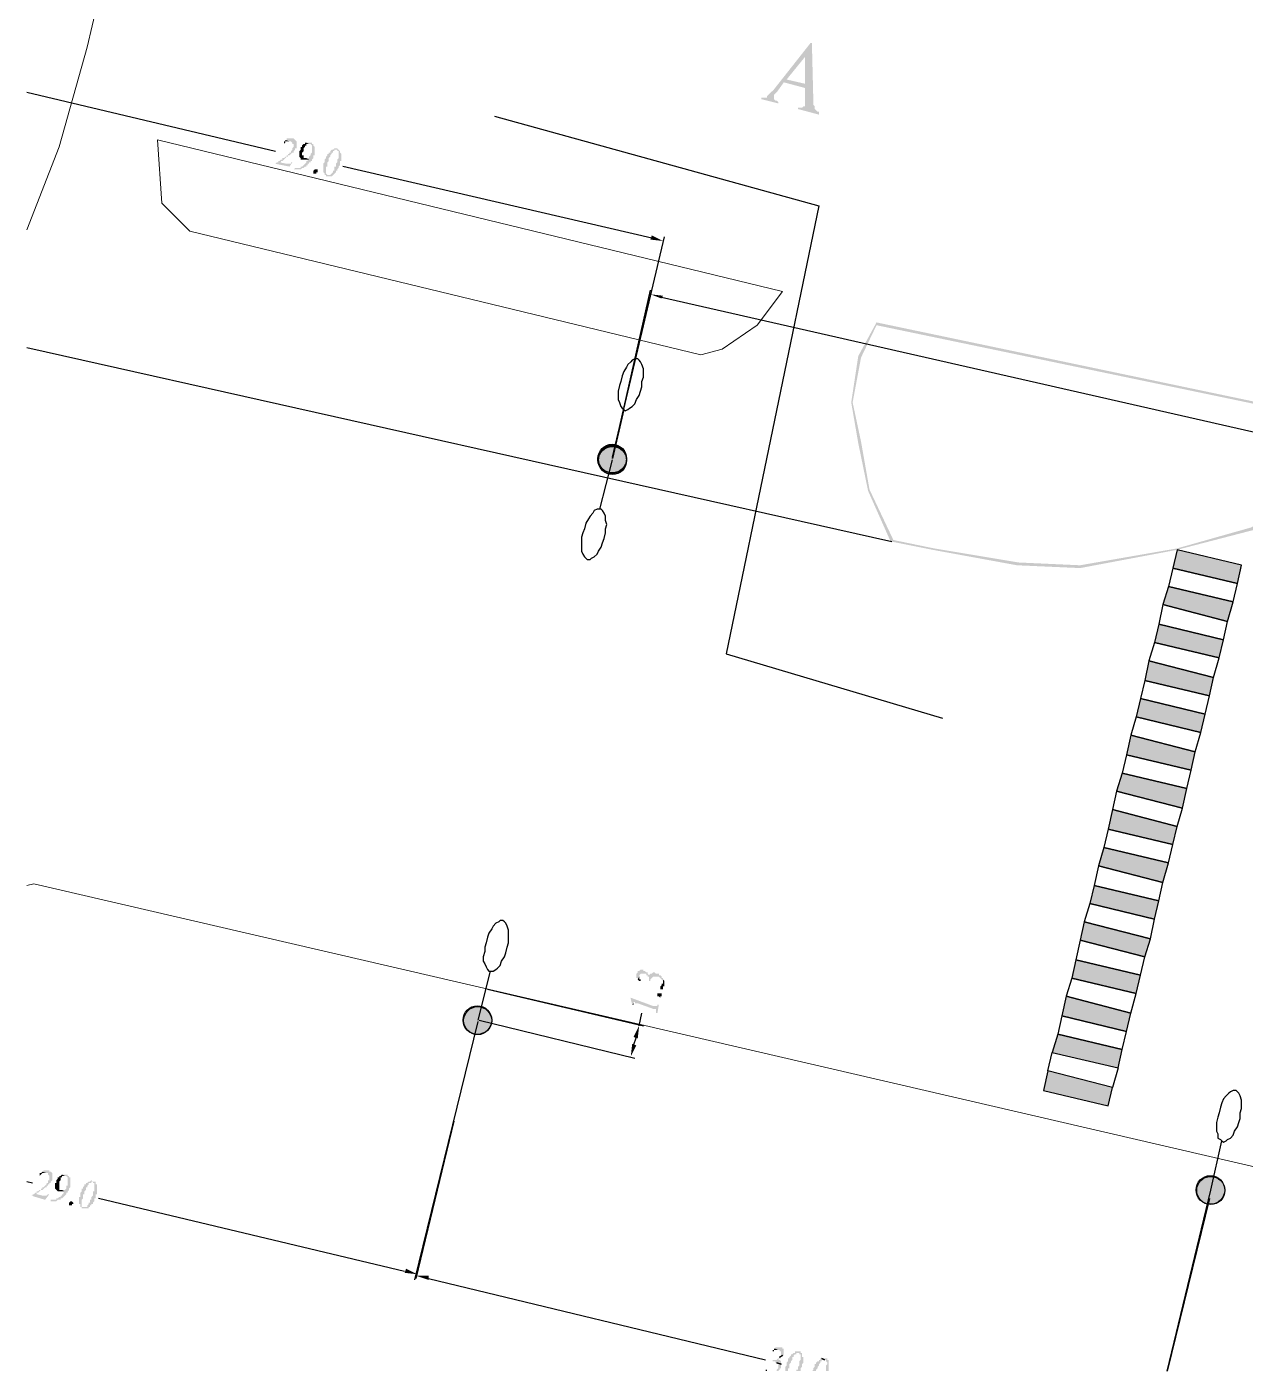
# Model space of a CAD drawing. Extents: x 243 to 885, y -99 to 1005.
# Drawn here: x 242.9 to 291.4, y -98.5 to -44.9 of the extents above; entities that cross this region are included whole.
import ezdxf

# ---------------------------------------------------------------- set-up
doc = ezdxf.new("R2010")
doc.units = 0
doc.header["$MEASUREMENT"] = 0
doc.layers.add('PDF _Геометрия', color=7, linetype='Continuous')
doc.layers.add('PDF _Сплошная заливка', color=7, linetype='Continuous')

msp = doc.modelspace()

# ---------------------------------------------------------------- hatches: boundary and pattern name
at = {"layer": 'PDF _Сплошная заливка', "linetype": 'ByBlock', "transparency": 33554559}
h = msp.add_hatch(color=256, dxfattribs=at)
h.paths.add_polyline_path([(301.292, -50.988), (300.375, -54.916), (297.744, -59.395), (294.496, -63.091), (291.696, -64.882), (288.729, -65.722), (284.865, -66.394), (282.402, -66.282), (279.042, -65.722), (277.419, -65.386), (276.467, -63.371), (276.131, -61.467), (275.795, -59.899), (276.131, -58.107), (276.747, -56.82), (292.872, -60.179), (295.448, -49.597)])
h.paths.add_polyline_path([(295.392, -49.485), (292.76, -60.067), (276.747, -56.708), (276.019, -58.051), (275.739, -59.899), (276.019, -61.523), (276.411, -63.427), (277.307, -65.442), (278.986, -65.778), (282.346, -66.394), (284.865, -66.506), (288.729, -65.778), (291.752, -64.994), (294.552, -63.203), (297.8, -59.451), (300.431, -54.972), (308.83, -19.194), (313.029, -1.388), (312.805, 0.516), (312.077, 2.027), (310.678, 3.035), (308.662, 3.595), (308.606, 3.483), (310.622, 2.923), (311.965, 1.971), (312.693, 0.516), (312.973, -1.388), (308.718, -19.194), (301.317, -50.882)], flags=0)
for points in [[(274.171, -45.566), (274.115, -45.566), (272.659, -47.413), (272.603, -47.469), (272.547, -47.525), (272.491, -47.581), (272.435, -47.637), (272.379, -47.693), (272.379, -47.749), (272.323, -47.749), (272.267, -47.749), (272.155, -47.749), (272.155, -47.805), (272.827, -47.973), (272.827, -47.917), (272.771, -47.861), (272.715, -47.861), (272.659, -47.805), (272.659, -47.693), (272.659, -47.637), (272.715, -47.581), (272.771, -47.525), (273.051, -47.133), (273.891, -47.357), (273.163, -47.021), (273.891, -46.125)], [(274.171, -45.566), (273.891, -46.125), (273.891, -47.189), (273.163, -47.021), (273.891, -47.357), (273.891, -47.749), (273.891, -47.805), (273.891, -47.917), (273.891, -47.973), (273.891, -48.029), (273.891, -48.085), (273.835, -48.085), (273.779, -48.141), (273.723, -48.141), (273.611, -48.141), (273.611, -48.197), (274.451, -48.421), (274.451, -48.309), (274.395, -48.309), (274.339, -48.253), (274.283, -48.197), (274.283, -48.141), (274.283, -48.085), (274.227, -48.029), (274.227, -47.917), (274.227, -47.805)], [(253.454, -49.373), (253.398, -49.373), (253.342, -49.373), (253.286, -49.373), (253.23, -49.373), (253.23, -49.429), (253.174, -49.429), (253.342, -49.485), (253.398, -49.485), (253.454, -49.541), (253.454, -49.597), (253.51, -49.597), (253.51, -49.653), (253.51, -49.709), (253.454, -49.765), (253.454, -49.821), (253.398, -49.877), (253.398, -49.933), (253.342, -49.933), (253.342, -49.989), (253.286, -49.989), (253.286, -50.045), (253.23, -50.045), (253.23, -50.101), (253.174, -50.101), (253.118, -50.157), (253.062, -50.157), (253.062, -50.213), (253.006, -50.213), (252.95, -50.269), (252.894, -50.269), (252.95, -50.325), (253.006, -50.325), (253.006, -50.269), (253.062, -50.269), (253.118, -50.213), (253.174, -50.157), (253.23, -50.101), (253.286, -50.101), (253.286, -50.045), (253.342, -50.045), (253.398, -49.989), (253.454, -49.933), (253.51, -49.933), (253.51, -49.877), (253.566, -49.821), (253.566, -49.765), (253.622, -49.765), (253.622, -49.709), (253.622, -49.653), (253.622, -49.597), (253.622, -49.541), (253.622, -49.485), (253.566, -49.429), (253.51, -49.373)], [(253.174, -49.429), (253.174, -49.485), (253.118, -49.485), (253.118, -49.597), (253.062, -49.597), (253.118, -49.597), (253.174, -49.541), (253.174, -49.485), (253.23, -49.485), (253.286, -49.485), (253.342, -49.485)], [(254.182, -49.541), (254.126, -49.541), (254.07, -49.541), (254.014, -49.541), (254.126, -49.597), (254.182, -49.597), (254.238, -49.653), (254.238, -49.709), (254.238, -49.765), (254.238, -49.821), (254.238, -49.877), (254.238, -49.933), (254.182, -49.989), (254.182, -50.045), (254.126, -50.101), (254.126, -50.157), (254.07, -50.157), (254.014, -50.157), (254.126, -50.213), (254.07, -50.213), (254.07, -50.269), (254.014, -50.269), (254.014, -50.325), (253.958, -50.381), (253.902, -50.437), (253.846, -50.493), (253.79, -50.493), (253.79, -50.549), (253.734, -50.549), (253.678, -50.549), (253.622, -50.549), (253.566, -50.549), (253.51, -50.605), (253.566, -50.605), (253.622, -50.605), (253.678, -50.605), (253.734, -50.605), (253.79, -50.605), (253.846, -50.549), (253.902, -50.549), (253.958, -50.493), (254.014, -50.493), (254.014, -50.437), (254.07, -50.437), (254.07, -50.381), (254.126, -50.381), (254.126, -50.325), (254.182, -50.325), (254.182, -50.269), (254.238, -50.269), (254.238, -50.213), (254.294, -50.157), (254.294, -50.101), (254.294, -50.045), (254.35, -50.045), (254.35, -49.989), (254.35, -49.933), (254.35, -49.877), (254.35, -49.821), (254.35, -49.765), (254.35, -49.709), (254.294, -49.653), (254.294, -49.597), (254.238, -49.597), (254.238, -49.541)], [(254.014, -49.541), (253.958, -49.541), (253.958, -49.597), (253.902, -49.597), (253.846, -49.653), (253.846, -49.709), (253.79, -49.709), (253.79, -49.765), (253.79, -49.821), (253.734, -49.877), (253.734, -49.933), (253.734, -49.989), (253.734, -50.045), (253.734, -50.101), (253.958, -50.157), (253.902, -50.157), (253.902, -50.101), (253.902, -50.045), (253.846, -50.045), (253.846, -49.989), (253.846, -49.933), (253.902, -49.877), (253.902, -49.821), (253.902, -49.765), (253.958, -49.709), (253.958, -49.653), (254.014, -49.653), (254.014, -49.597), (254.07, -49.597), (254.126, -49.597)], [(255.078, -49.821), (255.022, -49.821), (254.966, -49.877), (254.966, -49.933), (254.91, -49.933), (254.91, -49.989), (254.854, -49.989), (254.854, -50.045), (254.798, -50.101), (254.798, -50.157), (254.742, -50.213), (254.742, -50.269), (254.742, -50.325), (254.686, -50.381), (254.686, -50.437), (254.686, -50.493), (254.686, -50.549), (254.686, -50.605), (254.686, -50.661), (254.686, -50.717), (254.742, -50.773), (254.742, -50.828), (254.854, -50.828), (254.798, -50.773), (254.798, -50.717), (254.798, -50.661), (254.798, -50.605), (254.798, -50.549), (254.798, -50.493), (254.854, -50.493), (254.854, -50.437), (254.854, -50.381), (254.854, -50.325), (254.91, -50.269), (254.91, -50.213), (254.91, -50.157), (254.966, -50.101), (254.966, -50.045), (255.022, -49.989), (255.022, -49.933), (255.078, -49.933), (255.078, -49.877), (255.134, -49.877), (255.134, -49.821), (255.19, -49.821)], [(255.246, -49.765), (255.19, -49.765), (255.134, -49.765), (255.078, -49.821), (255.19, -49.821), (255.246, -49.821), (255.246, -49.877), (255.302, -49.877), (255.302, -49.933), (255.302, -49.989), (255.302, -50.045), (255.302, -50.101), (255.302, -50.157), (255.246, -50.213), (255.246, -50.269), (255.246, -50.325), (255.19, -50.381), (255.19, -50.437), (255.19, -50.493), (255.134, -50.493), (255.134, -50.549), (255.134, -50.605), (255.134, -50.661), (255.078, -50.661), (255.078, -50.717), (255.022, -50.773), (254.966, -50.828), (254.91, -50.828), (254.854, -50.828), (254.742, -50.828), (254.798, -50.828), (254.798, -50.884), (254.854, -50.884), (254.91, -50.884), (254.966, -50.884), (255.022, -50.884), (255.078, -50.828), (255.134, -50.773), (255.19, -50.717), (255.19, -50.661), (255.246, -50.661), (255.246, -50.605), (255.302, -50.549), (255.302, -50.493), (255.358, -50.437), (255.358, -50.381), (255.358, -50.325), (255.358, -50.269), (255.414, -50.269), (255.414, -50.213), (255.414, -50.157), (255.414, -50.101), (255.414, -50.045), (255.414, -49.989), (255.358, -49.933), (255.358, -49.877), (255.302, -49.821)], [(253.454, -50.325), (253.398, -50.325), (253.398, -50.381), (253.342, -50.381), (253.286, -50.381), (253.23, -50.381), (252.95, -50.325), (252.894, -50.269), (252.894, -50.325), (252.838, -50.325), (252.782, -50.381), (253.342, -50.493)], [(254.014, -50.157), (253.958, -50.157), (253.734, -50.101), (253.79, -50.157), (253.79, -50.213), (253.846, -50.213), (253.902, -50.213), (253.958, -50.213), (254.014, -50.213), (254.07, -50.213), (254.126, -50.213)], [(254.406, -50.605), (254.462, -50.605), (254.462, -50.717), (254.406, -50.717), (254.406, -50.773), (254.35, -50.773), (254.294, -50.773), (254.294, -50.717), (254.294, -50.661), (254.35, -50.605), (254.406, -50.605)], [(266.5, -62.643), (266.724, -62.419), (266.78, -62.139), (266.724, -61.859), (266.5, -61.635), (266.22, -61.579), (265.94, -61.635), (265.716, -61.859), (265.66, -62.139), (265.716, -62.419), (265.94, -62.643), (266.22, -62.699)], [(266.5, -62.699), (266.724, -62.475), (266.78, -62.195), (266.724, -61.915), (266.5, -61.691), (266.22, -61.635), (265.94, -61.691), (265.716, -61.915), (265.66, -62.195), (265.716, -62.475), (265.94, -62.699), (266.22, -62.755)], [(288.729, -65.778), (288.561, -66.394), (288.561, -66.506), (291.137, -67.122), (291.304, -66.506), (291.304, -66.394)], [(288.393, -67.234), (288.225, -67.85), (288.169, -67.962), (290.745, -68.634), (290.913, -67.962), (290.969, -67.85)], [(288.001, -68.746), (287.833, -69.362), (287.833, -69.474), (290.409, -70.09), (290.577, -69.474), (290.577, -69.362)], [(287.609, -70.202), (287.497, -70.873), (287.441, -70.985), (290.017, -71.601), (290.185, -70.985), (290.185, -70.873)], [(287.273, -71.713), (287.105, -72.329), (287.105, -72.441), (289.681, -73.057), (289.793, -72.441), (289.849, -72.329)], [(286.881, -73.169), (286.713, -73.841), (286.713, -73.953), (289.289, -74.569), (289.457, -73.953), (289.457, -73.841)], [(286.545, -74.681), (286.377, -75.297), (286.321, -75.409), (288.953, -76.081), (289.065, -75.409), (289.121, -75.297)], [(286.153, -76.137), (285.985, -76.809), (285.985, -76.921), (288.561, -77.536), (288.729, -76.921), (288.729, -76.809)], [(285.817, -77.648), (285.649, -78.264), (285.593, -78.376), (288.169, -79.048), (288.337, -78.376), (288.393, -78.264)], [(285.425, -79.16), (285.257, -79.776), (285.257, -79.888), (287.833, -80.504), (288.001, -79.888), (288.001, -79.776)], [(285.033, -80.616), (284.921, -81.288), (284.865, -81.344), (287.441, -82.016), (287.609, -81.344), (287.665, -81.288)], [(267.172, -82.688), (267.172, -82.856), (267.228, -82.856), (267.228, -82.912), (267.284, -82.8), (267.284, -82.744), (267.34, -82.688), (267.396, -82.688), (267.452, -82.688), (267.508, -82.688), (267.564, -82.688), (267.564, -82.744), (267.62, -82.744), (267.62, -82.8), (267.676, -82.8), (267.676, -82.856), (267.676, -82.912), (267.676, -82.968), (267.732, -82.968), (267.732, -82.912), (267.788, -82.856), (267.844, -82.8), (267.9, -82.8), (267.956, -82.8), (268.012, -82.8), (268.068, -82.8), (268.124, -82.856), (268.18, -82.912), (268.236, -82.968), (268.236, -83.024), (268.236, -83.08), (268.236, -82.912), (268.236, -82.856), (268.18, -82.856), (268.18, -82.8), (268.124, -82.744), (268.068, -82.744), (268.068, -82.688), (268.012, -82.688), (267.956, -82.688), (267.9, -82.632), (267.844, -82.632), (267.788, -82.688), (267.732, -82.688), (267.676, -82.744), (267.62, -82.688), (267.62, -82.632), (267.564, -82.632), (267.508, -82.576), (267.452, -82.576), (267.452, -82.52), (267.396, -82.52), (267.34, -82.52), (267.284, -82.576), (267.228, -82.576), (267.228, -82.632)], [(284.697, -82.128), (284.53, -82.744), (284.53, -82.856), (287.105, -83.472), (287.217, -82.856), (287.273, -82.744)], [(267.228, -82.912), (267.284, -82.968), (267.34, -82.968), (267.34, -83.024), (267.34, -82.968), (267.34, -82.912), (267.284, -82.912), (267.284, -82.856), (267.284, -82.8)], [(268.124, -83.248), (268.124, -83.304), (268.18, -83.304), (268.236, -83.304), (268.236, -83.248), (268.236, -83.192), (268.292, -83.192), (268.292, -83.136), (268.292, -83.08), (268.292, -83.024), (268.292, -82.968), (268.236, -82.912), (268.236, -83.08), (268.18, -83.08), (268.18, -83.136), (268.124, -83.192)], [(268.012, -83.528), (268.012, -83.472), (268.068, -83.472), (268.124, -83.472), (268.18, -83.472), (268.18, -83.528), (268.18, -83.584), (268.124, -83.584), (268.124, -83.64), (268.068, -83.584), (268.012, -83.584), (268.012, -83.528)], [(284.306, -83.584), (284.194, -84.255), (284.138, -84.367), (286.713, -84.983), (286.881, -84.367), (286.881, -84.255)], [(261.125, -85.039), (261.349, -84.815), (261.405, -84.535), (261.349, -84.255), (261.125, -84.031), (260.845, -83.975), (260.565, -84.031), (260.341, -84.255), (260.285, -84.535), (260.341, -84.815), (260.565, -85.039), (260.845, -85.095)], [(266.948, -83.64), (266.948, -83.696), (267.004, -83.919), (267.06, -83.864), (267.06, -83.808), (267.116, -83.808), (267.116, -83.864), (267.172, -83.864), (267.228, -83.864), (267.844, -84.087), (267.9, -84.087), (267.956, -84.087), (267.956, -84.143), (267.956, -84.199), (267.956, -84.255), (268.012, -84.255), (268.068, -83.919), (268.012, -83.919), (268.012, -83.975), (267.956, -83.975), (267.9, -83.975), (267.844, -83.975)], [(267.004, -83.919), (267.06, -83.919), (267.06, -83.864)], [(283.97, -85.095), (283.802, -85.711), (283.746, -85.823), (286.377, -86.439), (286.489, -85.823), (286.545, -85.711)], [(283.578, -86.551), (283.41, -87.223), (283.41, -87.335), (285.985, -87.951), (286.153, -87.335), (286.153, -87.223)], [(243.712, -90.526), (243.656, -90.526), (243.6, -90.526), (243.544, -90.526), (243.488, -90.582), (243.656, -90.638), (243.712, -90.638), (243.712, -90.694), (243.768, -90.75), (243.768, -90.806), (243.768, -90.862), (243.768, -90.918), (243.712, -90.918), (243.712, -90.974), (243.712, -91.03), (243.656, -91.03), (243.656, -91.086), (243.6, -91.142), (243.544, -91.198), (243.488, -91.198), (243.488, -91.254), (243.432, -91.254), (243.432, -91.31), (243.376, -91.31), (243.32, -91.366), (243.264, -91.366), (243.264, -91.422), (243.208, -91.422), (243.152, -91.478), (243.264, -91.478), (243.264, -91.422), (243.32, -91.422), (243.376, -91.366), (243.432, -91.31), (243.488, -91.31), (243.544, -91.254), (243.6, -91.198), (243.656, -91.198), (243.656, -91.142), (243.712, -91.142), (243.712, -91.086), (243.768, -91.086), (243.768, -91.03), (243.824, -91.03), (243.824, -90.974), (243.88, -90.918), (243.88, -90.862), (243.88, -90.806), (243.88, -90.75), (243.88, -90.694), (243.88, -90.638), (243.824, -90.582), (243.768, -90.582), (243.768, -90.526)], [(243.488, -90.582), (243.432, -90.638), (243.376, -90.638), (243.376, -90.694), (243.376, -90.75), (243.432, -90.694), (243.488, -90.638), (243.544, -90.638), (243.6, -90.638), (243.656, -90.638)], [(244.44, -90.694), (244.384, -90.694), (244.328, -90.694), (244.272, -90.694), (244.384, -90.75), (244.44, -90.75), (244.496, -90.806), (244.496, -90.862), (244.496, -90.918), (244.496, -90.974), (244.496, -91.03), (244.496, -91.086), (244.496, -91.142), (244.44, -91.142), (244.44, -91.198), (244.44, -91.254), (244.384, -91.31), (244.328, -91.31), (244.272, -91.31), (244.384, -91.366), (244.328, -91.422), (244.328, -91.478), (244.272, -91.478), (244.272, -91.534), (244.216, -91.534), (244.216, -91.59), (244.16, -91.59), (244.104, -91.646), (244.048, -91.646), (244.048, -91.702), (243.992, -91.702), (243.936, -91.702), (243.88, -91.702), (243.824, -91.702), (243.824, -91.758), (243.88, -91.758), (243.936, -91.758), (243.992, -91.758), (244.048, -91.758), (244.104, -91.702), (244.16, -91.702), (244.216, -91.702), (244.216, -91.646), (244.272, -91.646), (244.328, -91.59), (244.384, -91.534), (244.44, -91.478), (244.44, -91.422), (244.496, -91.422), (244.496, -91.366), (244.552, -91.31), (244.552, -91.254), (244.608, -91.198), (244.608, -91.142), (244.608, -91.086), (244.608, -91.03), (244.608, -90.974), (244.608, -90.918), (244.608, -90.862), (244.608, -90.806), (244.552, -90.806), (244.552, -90.75), (244.496, -90.75), (244.496, -90.694)], [(244.272, -90.694), (244.216, -90.75), (244.16, -90.75), (244.16, -90.806), (244.104, -90.806), (244.104, -90.862), (244.048, -90.918), (244.048, -90.974), (244.048, -91.03), (243.992, -91.03), (243.992, -91.086), (243.992, -91.142), (243.992, -91.198), (243.992, -91.254), (244.048, -91.31), (244.216, -91.31), (244.16, -91.31), (244.16, -91.254), (244.16, -91.198), (244.16, -91.142), (244.16, -91.086), (244.16, -91.03), (244.16, -90.974), (244.216, -90.918), (244.216, -90.862), (244.216, -90.806), (244.272, -90.806), (244.272, -90.75), (244.328, -90.75), (244.384, -90.75)], [(245.335, -90.974), (245.279, -91.03), (245.223, -91.03), (245.223, -91.086), (245.167, -91.086), (245.167, -91.142), (245.111, -91.198), (245.111, -91.254), (245.055, -91.254), (245.055, -91.31), (245.055, -91.366), (244.999, -91.422), (244.999, -91.478), (244.999, -91.534), (244.999, -91.59), (244.943, -91.59), (244.943, -91.646), (244.943, -91.702), (244.943, -91.758), (244.943, -91.814), (244.943, -91.87), (244.999, -91.87), (244.999, -91.926), (244.999, -91.982), (245.167, -91.982), (245.111, -91.982), (245.055, -91.982), (245.055, -91.926), (245.055, -91.87), (245.055, -91.814), (245.055, -91.758), (245.055, -91.702), (245.111, -91.646), (245.111, -91.59), (245.111, -91.534), (245.111, -91.478), (245.167, -91.478), (245.167, -91.422), (245.167, -91.366), (245.223, -91.31), (245.223, -91.254), (245.223, -91.198), (245.279, -91.198), (245.279, -91.142), (245.335, -91.086), (245.335, -91.03), (245.391, -91.03), (245.447, -91.03), (245.447, -90.974), (245.503, -90.974)], [(245.503, -90.974), (245.447, -90.918), (245.391, -90.974), (245.335, -90.974), (245.503, -90.974), (245.503, -91.03), (245.559, -91.03), (245.559, -91.086), (245.559, -91.142), (245.559, -91.198), (245.559, -91.254), (245.559, -91.31), (245.559, -91.366), (245.503, -91.366), (245.503, -91.422), (245.503, -91.478), (245.503, -91.534), (245.447, -91.59), (245.447, -91.646), (245.447, -91.702), (245.391, -91.702), (245.391, -91.758), (245.391, -91.814), (245.335, -91.814), (245.335, -91.87), (245.279, -91.926), (245.279, -91.982), (245.223, -91.982), (245.167, -91.982), (244.999, -91.982), (245.055, -91.982), (245.055, -92.038), (245.111, -92.038), (245.167, -92.038), (245.223, -92.038), (245.279, -92.038), (245.335, -92.038), (245.335, -91.982), (245.391, -91.982), (245.391, -91.926), (245.447, -91.926), (245.447, -91.87), (245.503, -91.87), (245.503, -91.814), (245.559, -91.758), (245.559, -91.702), (245.559, -91.646), (245.615, -91.646), (245.615, -91.59), (245.615, -91.534), (245.615, -91.478), (245.671, -91.478), (245.671, -91.422), (245.671, -91.366), (245.671, -91.31), (245.671, -91.254), (245.671, -91.198), (245.671, -91.142), (245.671, -91.086), (245.615, -91.086), (245.615, -91.03), (245.615, -90.974), (245.559, -90.974)], [(290.353, -91.814), (290.577, -91.59), (290.633, -91.31), (290.577, -91.03), (290.353, -90.806), (290.073, -90.75), (289.793, -90.806), (289.569, -91.03), (289.513, -91.31), (289.569, -91.59), (289.793, -91.814), (290.073, -91.87)], [(243.768, -91.478), (243.712, -91.478), (243.656, -91.534), (243.6, -91.534), (243.544, -91.534), (243.488, -91.534), (243.264, -91.478), (243.152, -91.478), (243.096, -91.478), (243.096, -91.534), (243.04, -91.534), (243.6, -91.702)], [(244.272, -91.31), (244.048, -91.31), (244.104, -91.366), (244.16, -91.366), (244.216, -91.366), (244.272, -91.366), (244.328, -91.366), (244.384, -91.366)], [(244.664, -91.758), (244.72, -91.814), (244.72, -91.87), (244.664, -91.87), (244.664, -91.926), (244.608, -91.926), (244.552, -91.926), (244.552, -91.87), (244.552, -91.814), (244.608, -91.758), (244.664, -91.758)], [(272.715, -97.637), (272.659, -97.637), (272.659, -97.693), (272.603, -97.693), (272.603, -97.749), (272.659, -97.749), (272.659, -97.693), (272.715, -97.693), (272.771, -97.693), (272.827, -97.693)], [(273.107, -98.533), (273.219, -98.533), (273.219, -98.421), (273.275, -98.421), (273.275, -98.253), (273.331, -98.197), (273.331, -98.141), (273.387, -98.085), (273.387, -97.973), (273.443, -97.973), (273.443, -97.917), (273.499, -97.861), (273.555, -97.861), (273.555, -97.805), (273.667, -97.805), (273.667, -97.861), (273.723, -97.861), (273.723, -98.085), (273.667, -98.141), (273.667, -98.309), (273.611, -98.365), (273.611, -98.477), (273.555, -98.477), (273.555, -98.533), (273.723, -98.533), (273.723, -98.421), (273.779, -98.365), (273.779, -98.253), (273.835, -98.197), (273.835, -97.973), (273.779, -97.973), (273.779, -97.805), (273.723, -97.805), (273.723, -97.749), (273.499, -97.749), (273.499, -97.805), (273.443, -97.805), (273.387, -97.861), (273.331, -97.861), (273.331, -97.917), (273.275, -97.973), (273.275, -98.029), (273.219, -98.029), (273.219, -98.141), (273.163, -98.197), (273.163, -98.309), (273.107, -98.365)], [(274.171, -98.533), (274.339, -98.533), (274.339, -98.477), (274.395, -98.421), (274.395, -98.365), (274.451, -98.309), (274.451, -98.253), (274.507, -98.197), (274.507, -98.141), (274.563, -98.141), (274.563, -98.085), (274.731, -98.085), (274.731, -98.141), (274.787, -98.197), (274.787, -98.253), (274.731, -98.309), (274.731, -98.533), (274.843, -98.533), (274.843, -98.085), (274.787, -98.085), (274.787, -98.029), (274.507, -98.029), (274.507, -98.085), (274.451, -98.085), (274.451, -98.141), (274.395, -98.141), (274.339, -98.197), (274.339, -98.253), (274.283, -98.253), (274.283, -98.365), (274.227, -98.421), (274.227, -98.477)], [(272.323, -98.477), (272.323, -98.533), (272.379, -98.533), (272.379, -98.477)]]:
    msp.add_hatch(color=256, dxfattribs=at).paths.add_polyline_path(points)
h = msp.add_hatch(color=256, dxfattribs=at)
h.paths.add_polyline_path([(272.883, -98.029), (272.939, -98.029), (272.939, -97.973), (272.995, -97.973), (272.995, -97.917), (273.051, -97.917), (273.051, -97.637), (272.995, -97.637), (272.995, -97.581), (272.715, -97.581), (272.715, -97.637), (272.827, -97.693), (272.883, -97.693), (272.883, -97.749), (272.939, -97.749), (272.939, -97.917), (272.883, -97.973)])
h.paths.add_polyline_path([(272.771, -98.533), (272.827, -98.533), (272.883, -98.477), (272.883, -98.421), (272.939, -98.421), (272.939, -98.141), (272.883, -98.085), (272.827, -98.085), (272.883, -98.029), (272.827, -98.029), (272.771, -98.085), (272.603, -98.085), (272.603, -98.141), (272.715, -98.141), (272.715, -98.197), (272.771, -98.197), (272.771, -98.253), (272.827, -98.253), (272.827, -98.421), (272.771, -98.477)])

# ---------------------------------------------------------------- linework, layer by layer
at = {"layer": 'PDF _Геометрия', "linetype": 'ByBlock', "lineweight": 18}
for points in [[(252.67, -29.44), (251.271, -35.935), (247.071, -38.063), (245.279, -45.733), (244.16, -49.709), (242.872, -53.012)], [(242.872, -79.16), (243.152, -79.104), (296.288, -91.422), (327.811, -98.533)]]:
    msp.add_lwpolyline(points, dxfattribs=at)
at = {"layer": 'PDF _Геометрия', "linetype": 'ByBlock', "lineweight": 25}
for points in [[(242.872, -47.525), (252.782, -49.877)], [(267.788, -53.348), (255.47, -50.493)], [(266.22, -62.083), (268.292, -53.292)], [(266.668, -60.179), (266.22, -62.139), (267.732, -55.42)], [(268.18, -55.7), (299.423, -62.811)], [(242.872, -57.715), (277.363, -65.442)], [(265.716, -64.154), (266.22, -62.195)], [(261.349, -82.576), (260.845, -84.535)], [(261.237, -83.304), (267.452, -84.759)], [(260.845, -84.591), (258.325, -94.894)], [(260.901, -84.535), (267.116, -86.047)], [(267.284, -84.759), (267.396, -84.255)], [(267.06, -85.543), (267.172, -85.207)], [(259.893, -88.567), (258.381, -94.838)], [(290.017, -91.646), (288.337, -98.533), (290.073, -91.31), (290.521, -89.351)], [(242.872, -90.974), (243.096, -91.03)], [(257.934, -94.558), (245.727, -91.646)], [(258.885, -94.838), (272.323, -98.085)]]:
    msp.add_lwpolyline(points, dxfattribs=at)
at = {"layer": 'PDF _Геометрия', "color": 4, "linetype": 'ByBlock', "lineweight": 25}
msp.add_lwpolyline([(261.517, -48.477), (274.451, -52.06), (270.756, -69.922), (279.378, -72.497)], dxfattribs=at)
at = {"layer": 'PDF _Геометрия', "linetype": 'ByBlock', "lineweight": 18}
msp.add_lwpolyline([(248.079, -49.429), (272.995, -55.476), (271.987, -56.82), (270.588, -57.771), (269.748, -57.995), (249.367, -53.068), (248.247, -51.948)], close=True, dxfattribs=at)
at = {"layer": 'PDF _Геометрия', "linetype": 'ByBlock', "lineweight": 25}
for points in [[(267.228, -58.163), (267.116, -58.163), (267.004, -58.219), (266.948, -58.275), (266.836, -58.387), (266.78, -58.499), (266.668, -58.667), (266.612, -58.835), (266.556, -59.059), (266.5, -59.227), (266.444, -59.451), (266.444, -59.619), (266.444, -59.787), (266.5, -59.899), (266.556, -60.067), (266.612, -60.123), (266.668, -60.179), (266.724, -60.235), (266.836, -60.179), (266.892, -60.123), (267.004, -60.067), (267.116, -59.955), (267.172, -59.787), (267.284, -59.619), (267.34, -59.451), (267.396, -59.283), (267.396, -59.059), (267.452, -58.891), (267.452, -58.723), (267.452, -58.555), (267.396, -58.387), (267.34, -58.275), (267.284, -58.219)], [(265.212, -66.17), (265.324, -66.17), (265.38, -66.114), (265.492, -66.058), (265.604, -65.946), (265.66, -65.834), (265.772, -65.666), (265.828, -65.498), (265.884, -65.33), (265.94, -65.106), (265.94, -64.938), (265.996, -64.77), (265.94, -64.602), (265.94, -64.434), (265.884, -64.322), (265.828, -64.21), (265.772, -64.154), (265.716, -64.154), (265.604, -64.154), (265.492, -64.21), (265.436, -64.322), (265.324, -64.434), (265.268, -64.546), (265.156, -64.714), (265.1, -64.938), (265.044, -65.106), (264.988, -65.274), (264.988, -65.498), (264.988, -65.666), (264.988, -65.834), (265.044, -65.946), (265.1, -66.058), (265.156, -66.114)], [(288.729, -65.778), (288.561, -66.506), (291.137, -67.122), (291.304, -66.394)], [(288.561, -66.506), (288.393, -67.234), (290.969, -67.85), (291.137, -67.122)], [(288.393, -67.234), (288.169, -67.962), (290.745, -68.634), (290.969, -67.85)], [(288.169, -67.962), (288.001, -68.746), (290.577, -69.362), (290.745, -68.634)], [(288.001, -68.746), (287.833, -69.474), (290.409, -70.09), (290.577, -69.362)], [(287.833, -69.474), (287.609, -70.202), (290.185, -70.873), (290.409, -70.09)], [(287.609, -70.202), (287.441, -70.985), (290.017, -71.601), (290.185, -70.873)], [(287.441, -70.985), (287.273, -71.713), (289.849, -72.329), (290.017, -71.601)], [(287.273, -71.713), (287.105, -72.441), (289.681, -73.057), (289.849, -72.329)], [(287.105, -72.441), (286.881, -73.169), (289.457, -73.841), (289.681, -73.057)], [(286.881, -73.169), (286.713, -73.953), (289.289, -74.569), (289.457, -73.841)], [(286.713, -73.953), (286.545, -74.681), (289.121, -75.297), (289.289, -74.569)], [(286.545, -74.681), (286.321, -75.409), (288.953, -76.081), (289.121, -75.297)], [(286.321, -75.409), (286.153, -76.137), (288.729, -76.809), (288.953, -76.081)], [(286.153, -76.137), (285.985, -76.921), (288.561, -77.536), (288.729, -76.809)], [(285.985, -76.921), (285.817, -77.648), (288.393, -78.264), (288.561, -77.536)], [(285.817, -77.648), (285.593, -78.376), (288.169, -79.048), (288.393, -78.264)], [(285.593, -78.376), (285.425, -79.16), (288.001, -79.776), (288.169, -79.048)], [(285.425, -79.16), (285.257, -79.888), (287.833, -80.504), (288.001, -79.776)], [(285.257, -79.888), (285.033, -80.616), (287.665, -81.288), (287.833, -80.504)], [(261.853, -80.56), (261.741, -80.56), (261.685, -80.616), (261.573, -80.672), (261.461, -80.784), (261.405, -80.896), (261.293, -81.064), (261.237, -81.232), (261.181, -81.456), (261.125, -81.624), (261.125, -81.792), (261.069, -82.016), (261.069, -82.184), (261.125, -82.296), (261.181, -82.408), (261.237, -82.52), (261.293, -82.576), (261.349, -82.576), (261.461, -82.576), (261.573, -82.52), (261.629, -82.464), (261.741, -82.352), (261.797, -82.184), (261.909, -82.016), (261.965, -81.848), (262.021, -81.624), (262.077, -81.456), (262.077, -81.288), (262.077, -81.064), (262.077, -80.952), (262.021, -80.784), (261.965, -80.672), (261.909, -80.616)], [(285.033, -80.616), (284.865, -81.344), (287.441, -82.016), (287.665, -81.288)], [(284.865, -81.344), (284.697, -82.128), (287.273, -82.744), (287.441, -82.016)], [(284.697, -82.128), (284.53, -82.856), (287.105, -83.472), (287.273, -82.744)], [(284.53, -82.856), (284.306, -83.584), (286.881, -84.255), (287.105, -83.472)], [(284.306, -83.584), (284.138, -84.367), (286.713, -84.983), (286.881, -84.255)], [(284.138, -84.367), (283.97, -85.095), (286.545, -85.711), (286.713, -84.983)], [(283.97, -85.095), (283.746, -85.823), (286.377, -86.439), (286.545, -85.711)], [(283.746, -85.823), (286.377, -86.439), (286.153, -87.223), (283.578, -86.551), (283.41, -87.335), (285.985, -87.951), (286.153, -87.223), (283.578, -86.551)], [(291.081, -87.335), (290.969, -87.335), (290.857, -87.391), (290.801, -87.447), (290.689, -87.559), (290.577, -87.671), (290.521, -87.839), (290.465, -88.007), (290.409, -88.231), (290.353, -88.399), (290.297, -88.623), (290.297, -88.791), (290.297, -88.959), (290.353, -89.071), (290.353, -89.239), (290.465, -89.295), (290.521, -89.351), (290.577, -89.407), (290.689, -89.351), (290.745, -89.295), (290.857, -89.239), (290.969, -89.127), (291.025, -88.959), (291.137, -88.791), (291.193, -88.623), (291.248, -88.455), (291.248, -88.231), (291.304, -88.063), (291.304, -87.895), (291.304, -87.727), (291.248, -87.559), (291.193, -87.447), (291.137, -87.391)], [(272.995, -97.917), (272.995, -97.917), (272.883, -97.973)], [(274.563, -98.029), (274.675, -98.085), (274.675, -98.085)], [(274.563, -98.029), (274.563, -98.029), (274.675, -98.085)], [(272.771, -98.197), (272.771, -98.197), (272.939, -98.253)]]:
    msp.add_lwpolyline(points, close=True, dxfattribs=at)
for centre, radius in [((266.209, -62.139), 0.571), ((266.209, -62.139), 0.571), ((266.209, -62.195), 0.571), ((266.209, -62.195), 0.571), ((266.22, -62.157), 0.56), ((266.22, -62.213), 0.56), ((260.834, -84.535), 0.571), ((260.834, -84.535), 0.571), ((260.845, -84.554), 0.56), ((290.061, -91.31), 0.571), ((290.061, -91.31), 0.571), ((290.073, -91.329), 0.56)]:
    msp.add_circle(centre, radius, dxfattribs=at)
at = {"layer": 'PDF _Сплошная заливка', "linetype": 'ByBlock', "lineweight": 25, "transparency": 33554559}
for points in [[(267.788, -53.236), (267.732, -53.404), (268.236, -53.46)], [(268.236, -55.644), (268.18, -55.756), (267.732, -55.588)], [(267.06, -85.207), (267.228, -85.263), (267.284, -84.759)], [(267.004, -85.487), (267.172, -85.543), (266.948, -85.991)], [(257.99, -94.446), (257.934, -94.614), (258.437, -94.67)], [(258.885, -94.726), (258.885, -94.894), (258.381, -94.726)]]:
    msp.add_solid(points, dxfattribs=at)

doc.saveas('drawing.dxf')
